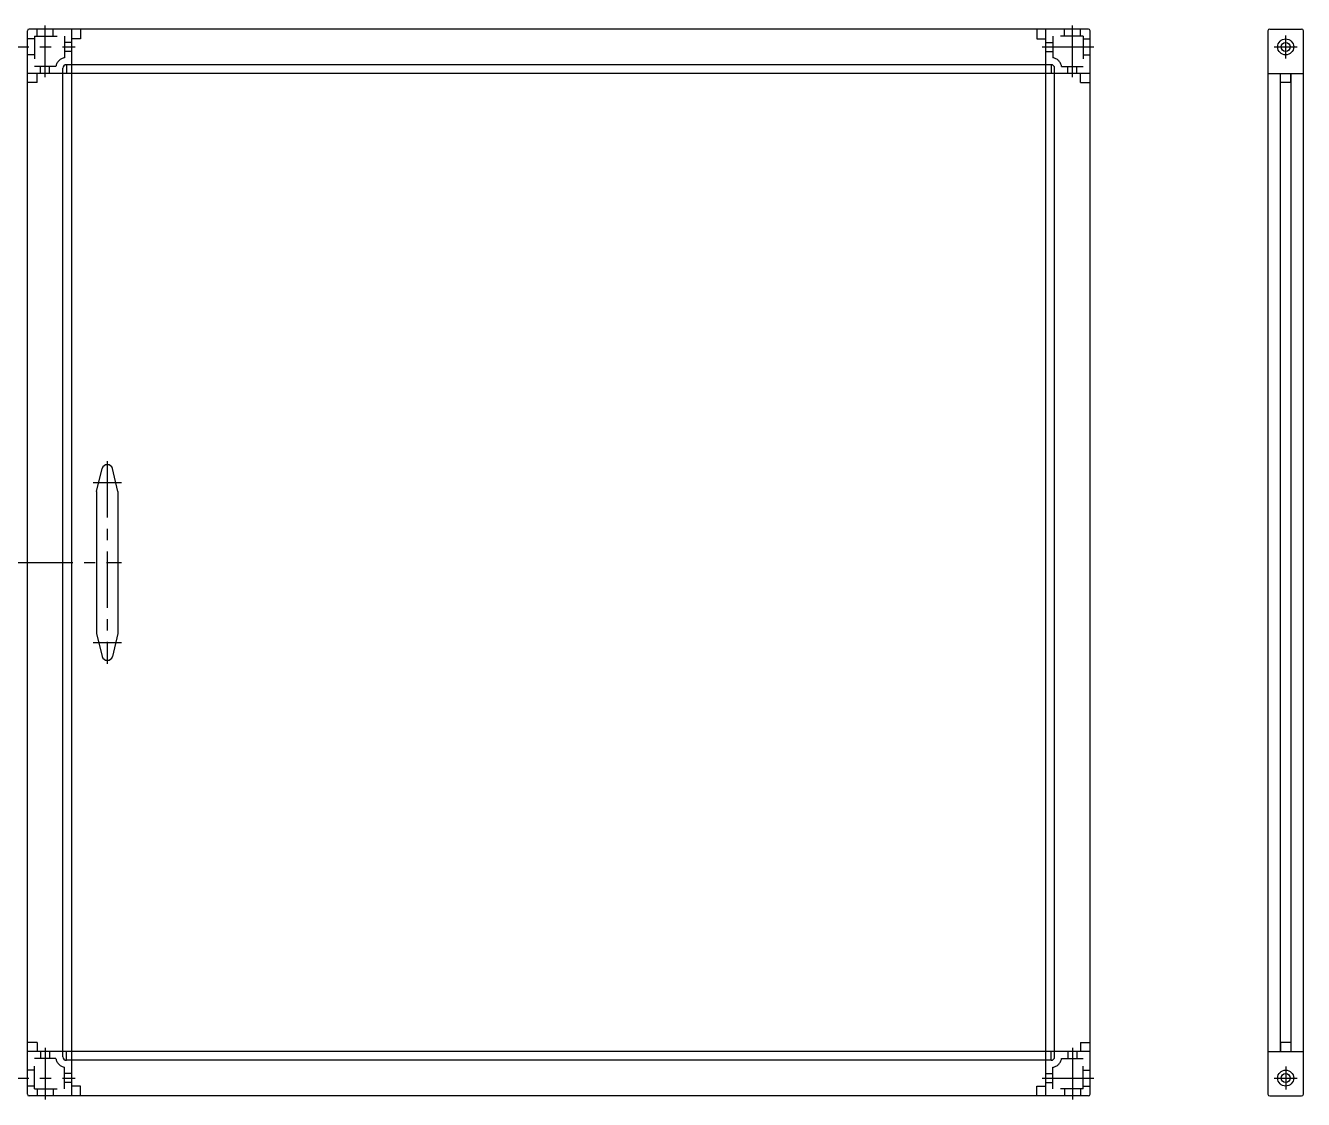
# Model space of a CAD drawing. Extents: x -602 to 720, y -29 to 602.
# Drawn here: x 1 to 720, y -2 to 602 of the extents above; entities that cross this region are included whole.
import ezdxf

# ---------------------------------------------------------------- set-up
doc = ezdxf.new("R2010")
doc.units = 0
doc.linetypes.add('CENTER', pattern=[50.8, 31.75, -6.35, 6.35, -6.35])
doc.linetypes.add('DASHED', pattern=[19.05, 12.7, -6.35])
doc.layers.get('0').update_dxf_attribs({"linetype": 'CONTINUOUS'})
doc.layers.add('CENTER', color=1, linetype='CENTER')

msp = doc.modelspace()

# ---------------------------------------------------------------- linework, layer by layer
at = {"color": 7, "linetype": 'CONTINUOUS'}
for p, q in [((2, 1), (2, 599)), ((599, 600), (3, 600)), ((27, 0), (27, 600)), ((575, 0), (575, 600)), ((600, 1), (600, 599)), ((700, 599), (700, 1)), ((701, 600), (719, 600)), ((720, 1), (720, 599)), ((22, 22), (22, 578)), ((578, 580), (24, 580)), ((24, 580), (24, 575)), ((578, 580), (578, 575)), ((580, 22), (580, 578)), ((600, 575), (2, 575)), ((700, 575), (720, 575)), ((707, 25), (707, 575)), ((707.1, 570), (707.1, 575)), ((712.9, 570), (707.1, 570)), ((712.9, 570), (712.9, 575)), ((713, 25), (713, 575)), ((41, 340), (44.13, 352.86)), ((53, 340), (49.87, 352.86)), ((41, 340), (41, 260)), ((53, 340), (53, 260)), ((41, 260), (44.13, 247.14)), ((53, 260), (49.87, 247.14)), ((707.1, 30), (707.1, 25)), ((712.9, 30), (707.1, 30)), ((712.9, 30), (712.9, 25)), ((600, 25), (2, 25)), ((24, 20), (24, 25)), ((578, 20), (578, 25)), ((700, 25), (720, 25)), ((578, 20), (24, 20)), ((599, 0), (3, 0)), ((701, 0), (719, 0))]:
    msp.add_line(p, q, dxfattribs=at)
at = {"color": 3, "linetype": 'DASHED'}
for p, q in [((7.5, 596), (7.5, 600)), ((16.5, 596), (16.5, 600)), ((32, 600), (32, 594.5)), ((570, 600), (570, 594.5)), ((585.5, 596), (585.5, 600)), ((594.5, 596), (594.5, 600)), ((6, 594.5), (2, 594.5)), ((6, 596), (23, 596)), ((6, 596), (6, 579)), ((23, 596), (23, 583.92)), ((27, 592.55), (23, 592.55)), ((32, 594.5), (27, 594.5)), ((570, 594.5), (575, 594.5)), ((575, 592.55), (579, 592.55)), ((596, 596), (579, 596)), ((579, 596), (579, 583.92)), ((596, 596), (596, 579)), ((596, 594.5), (600, 594.5)), ((6, 585.5), (2, 585.5)), ((27, 587.45), (23, 587.45)), ((575, 587.45), (579, 587.45)), ((596, 585.5), (600, 585.5)), ((18.08, 579), (6, 579)), ((9.45, 575), (9.45, 579)), ((14.55, 575), (14.55, 579)), ((583.92, 579), (596, 579)), ((587.45, 575), (587.45, 579)), ((592.55, 575), (592.55, 579)), ((7.5, 570), (2, 570)), ((7.5, 570), (7.5, 575)), ((594.5, 570), (594.5, 575)), ((594.5, 570), (600, 570)), ((7.5, 30), (2, 30)), ((7.5, 30), (7.5, 25)), ((594.5, 30), (594.5, 25)), ((594.5, 30), (600, 30)), ((9.45, 25), (9.45, 21)), ((14.55, 25), (14.55, 21)), ((587.45, 25), (587.45, 21)), ((592.55, 25), (592.55, 21)), ((6, 14.5), (2, 14.5)), ((18.08, 21), (6, 21)), ((6, 4), (6, 21)), ((23, 4), (23, 16.08)), ((579, 4), (579, 16.08)), ((583.92, 21), (596, 21)), ((596, 4), (596, 21)), ((596, 14.5), (600, 14.5)), ((27, 12.55), (23, 12.55)), ((27, 7.45), (23, 7.45)), ((575, 12.55), (579, 12.55)), ((575, 7.45), (579, 7.45)), ((6, 5.5), (2, 5.5)), ((6, 4), (23, 4)), ((7.5, 4), (7.5, 0)), ((16.5, 4), (16.5, 0)), ((32, 5.5), (27, 5.5)), ((32, 0), (32, 5.5)), ((570, 5.5), (575, 5.5)), ((570, 0), (570, 5.5)), ((596, 4), (579, 4)), ((585.5, 4), (585.5, 0)), ((594.5, 4), (594.5, 0)), ((596, 5.5), (600, 5.5))]:
    msp.add_line(p, q, dxfattribs=at)
at = {"color": 7, "linetype": 'CONTINUOUS'}
for centre, radius in [((710, 590), 4.5), ((710, 590), 2.55), ((710, 10), 4.5), ((710, 10), 2.55)]:
    msp.add_circle(centre, radius, dxfattribs=at)
for centre, radius, start, end in [((3, 599), 1, 90, 180), ((599, 599), 1, 0, 90), ((701, 599), 1, 90, 180), ((719, 599), 1, 0, 90), ((24, 578), 2, 90, 180), ((578, 578), 2, 0, 90), ((47, 352), 3, 16.7462, 163.25379), ((47, 248), 3, 196.74621, 343.25379), ((24, 22), 2, 180, 270), ((578, 22), 2, 270, 0), ((3, 1), 1, 180, 270), ((599, 1), 1, 270, 0), ((701, 1), 1, 180, 270), ((719, 1), 1, 270, 0)]:
    msp.add_arc(centre, radius, start, end, dxfattribs=at)
at = {"color": 3, "linetype": 'DASHED'}
for centre, start, end in [((24, 578), 99.59408, 170.40593), ((578, 578), 9.59407, 80.40592), ((24, 22), 189.59407, 260.40592), ((578, 22), 279.59408, 350.40593)]:
    msp.add_arc(centre, 6, start, end, dxfattribs=at)
at = {"layer": 'CENTER', "color": 1, "linetype": 'CENTER'}
for p, q in [((12, 573), (12, 602)), ((590, 573), (590, 602)), ((-29, 590), (29, 590)), ((573, 590), (602, 590)), ((703.5, 590), (716.5, 590)), ((710, 583.5), (710, 596.5)), ((47, 357), (47, 243)), ((39, 345), (55, 345)), ((-55, 300), (55, 300)), ((39, 255), (55, 255)), ((12, 27), (12, -2)), ((590, 27), (590, -2)), ((710, 16.5), (710, 3.5)), ((-29, 10), (29, 10)), ((573, 10), (602, 10)), ((703.5, 10), (716.5, 10))]:
    msp.add_line(p, q, dxfattribs=at)

doc.saveas('drawing.dxf')
